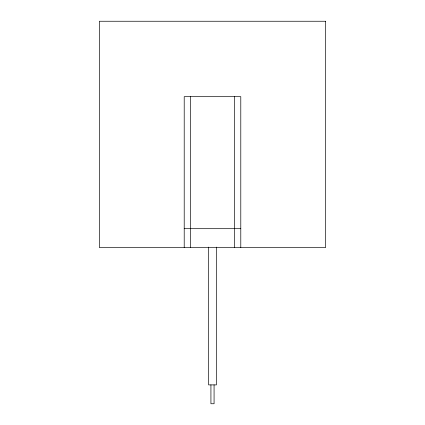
<?xml version="1.0" encoding="UTF-8"?>
<svg xmlns="http://www.w3.org/2000/svg" width="425" height="425" viewBox="0 0 425 425"><rect width="100%" height="100%" fill="white"/><g stroke="black" fill="none" stroke-linecap="round" stroke-linejoin="round"><path stroke-width="0.64" d="M184.211 228.687L240.789 228.687M240.789 247.547L240.789 96.682L184.211 96.682L184.211 247.547M234.499 96.682L234.499 247.547M216.431 247.111L216.431 384.891L208.569 384.891L208.569 247.111M214.072 384.891L214.072 403.75L210.928 403.75L210.928 384.891M190.501 96.682L190.501 247.547M325.646 21.25L99.354 21.25L99.354 247.547L325.646 247.547L325.646 21.25"/></g></svg>
